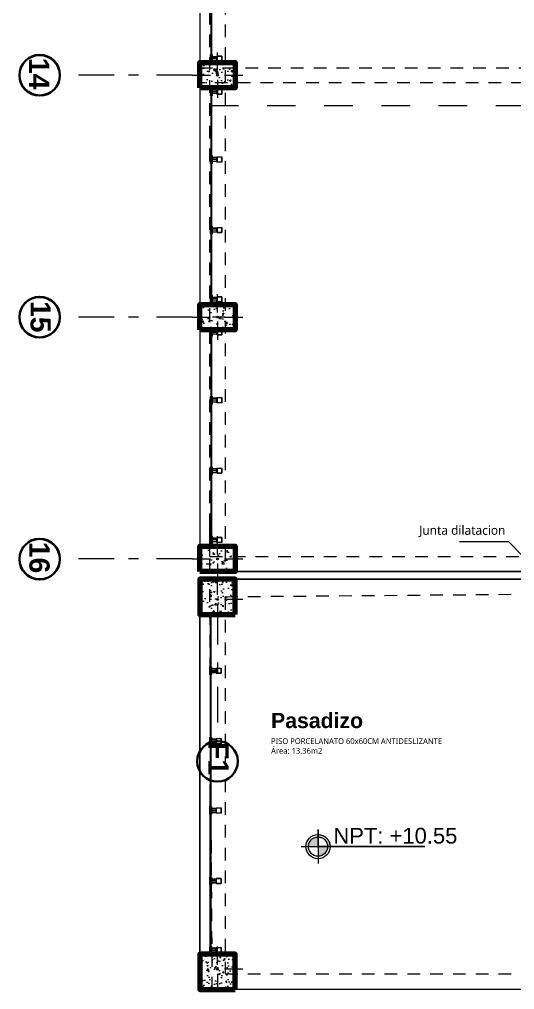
# Model space of a CAD drawing. Header units: metres. Extents: x 27 to 147, y -173 to 8.
# Drawn here: x 115.36 to 120.25, y -44.38 to -34.8 of the extents above; entities that cross this region are included whole.
import ezdxf

# ---------------------------------------------------------------- set-up
doc = ezdxf.new("R2010")
doc.units = ezdxf.units.M
for name, pattern in [('Dashed', [0.564444446563721, 0.28222222328186, -0.282222223281861]), ('DASHED2', [0.375, 0.25, -0.125]), ('Dot & Dashed', [0.670277762413025, 0.352777767181396, -0.176388883590699, 0, -0.14111111164093]), ('HIDDEN2', [0.1875, 0.125, -0.0625]), ('RAYITAS2', [0.1875, 0.125, -0.0625])]:
    doc.linetypes.add(name, pattern=pattern)
for name, color, linetype, lineweight in [('COLUMNAS 50', 32, 'Continuous', 70), ('Cotas varias El', 253, 'Continuous', 13), ('Equipamiento SR', 23, 'Continuous', 0), ('grafo 0', 7, 'Continuous', 0), ('GRAFO 0 BLANCO', 7, 'Continuous', 0), ('GRAFO 3', 22, 'Continuous', 30), ('GRAFO01', 7, 'Continuous', 0), ('Letras El', 9, 'Continuous', 5), ('proyecciones', 1, 'DASHED2', 5), ('TEXTO 100', 7, 'Continuous', 20), ('Vanos', 140, 'Continuous', 5), ('vidrio templado', 150, 'Continuous', 5)]:
    doc.layers.add(name, color=color, linetype=linetype, lineweight=lineweight)
doc.styles.add('Estilo-cotas', font='trebuc.ttf')
doc.styles.add('GENERATED_STYLE_1', font='arialbd.ttf')
doc.styles.add('JOS', font='arial.ttf', dxfattribs={"height": 1})
doc.styles.add('Santa Rosa 1 50', font='trebuc.ttf')
pattern_1 = [(49.99999999999999, (52.72168058402083, 67.44758597807419), (0.14348871323793, -0.01255363579355061), [0.0150038350850921, -0.1650421859360131]), (355, (52.72168058402083, 67.44758597807419), (-0.02775736169821397, 0.1504768896845136), [0.01200306806807368, -0.1320337487488105]), (100.45144446, (52.73363797661393, 67.44653984187448), (0.1157313510874721, 0.1379232523408093), [0.0127512977208014, -0.1402642749288153]), (46.18420000000001, (52.72168058402083, 67.48759620496776), (0.2135028389518735, -0.03311231989896497), [0.0225057526276381, -0.2475632789040192]), (96.63563549, (52.73947248075396, 67.48483683825435), (0.1869801825760991, 0.1948735311912269), [0.01912695738396339, -0.210396530823495]), (351.1841639899999, (52.72168058402083, 67.48759620496776), (0.1869801824521763, 0.1948735310902891), [0.01800460210211052, -0.1980506233232668]), (21, (52.7416856974676, 67.47759364824438), (0.119411932948185, -0.08054436583580626), [0.0150038350850921, -0.1650421859360131]), (326.0000000000001, (52.7416856974676, 67.47759364824438), (0.04867550818434476, 0.1450670891710678), [0.01200306806807368, -0.1320337487488105]), (71.45144474, (52.75163669181133, 67.47088161780249), (0.1680874396701415, 0.06452272302014896), [0.01275129732069915, -0.1402642749288156]), (37.50000000000001, (52.72168058402083, 67.44758597807419), (0.002432592851189459, 0.06659579311634335), [0, -0.1304333396730673, 0, -0.1340342600934894, 0, -0.1325338765849802]), (7.500000000000001, (52.72168058402083, 67.44758597807419), (0.05262735940924611, 0.07890251040949056), [0, -0.07641953336673574, 0, -0.1274325726560489, 0, -0.05051291145314338]), (327.5, (52.67706918103448, 67.44758597807419), (0.1067917839607057, -0.00451212767824052), [0, -0.05001278361697367, 0, -0.1560398848849578, 0, -0.207052924174271]), (317.5, (52.65706406758771, 67.44758597807419), (0.1166670547829301, 0.02002611528146871), [0, -0.06501661870206575, 0, -0.1036264876543694, 0, -0.1470375838339025])]

# ---------------------------------------------------------------- blocks, each defined once
blk = doc.blocks.new('columna pasillos')
at = {"layer": 'GRAFO 0 BLANCO'}
h = blk.add_hatch(dxfattribs=at)
h.set_pattern_fill('AR-CONC', color=256, scale=0.02399999999999999, angle=-90.00000079175783)
h.set_pattern_definition([(319.9999992082422, (0, 0), (-0.01506051477462154, -0.1721424436160628), [0.01799999999999999, -0.1979999999999999]), (264.9999992082422, (0, 0), (0.1805261125481726, 0.03330031757246919), [0.01439999999999999, -0.1583999999999999]), (10.45144366824218, (-0.001255042758233223, -0.01434520342265684), (0.1654655959138421, -0.1388421255010397), [0.01529764607999999, -0.1682741068799999]), (316.1841992082421, (0.04799999999999998, -6.63301485462505e-10), (-0.03972463092985215, -0.2561379188122313), [0.02699999999999999, -0.2969999999999999]), (6.635634698242177, (0.0446896060250406, -0.02134481941755587), (0.2337884610860787, -0.2243188701924863), [0.02294648207999999, -0.2524113023999999]), (261.1841631982422, (0.04799999999999998, -6.63301485462505e-10), (0.2337884609649843, -0.224318870043817), [0.02159999999999999, -0.2376000002399999]), (290.9999992082422, (0.03599999966834924, -0.0240000004974761), (-0.09662853573932795, -0.1432576911731422), [0.01799999999999999, -0.1979999999999999]), (235.9999992082422, (0.03599999966834924, -0.0240000004974761), (0.1740360100042875, -0.0583956820661451), [0.0144, -0.1584]), (341.4514439482422, (0.02794762174337869, -0.03593814134620205), (0.07740747388692112, -0.2016533714848699), [0.0152976456, -0.1682741068799999]), (307.4999992082422, (0, 0), (0.07989452487918647, -0.002918366380194698), [0, -0.15648, 0, -0.1608, 0, -0.1589999999999999]), (277.4999992082422, (0, 0), (0.09465880997929434, -0.063136690294185), [0, -0.09167999999999997, 0, -0.15288, 0, -0.06059999999999998]), (237.4999992082422, (7.39581156290693e-10, 0.05351999999999998), (-0.005413170986677214, -0.1281173846065747), [0, -0.05999999999999998, 0, -0.1871999999999999, 0, -0.2483999999999999]), (227.4999992082422, (1.071231899021946e-09, 0.07751999999999996), (0.02402519382561498, -0.1399646809741716), [0, -0.07799999999999999, 0, -0.12432, 0, -0.1763999999999999])])
h.paths.add_polyline_path([(-235.5346923206634, 35.02399061012053), (-235.7846922043217, 35.02399061004231), (-235.7846918552657, 34.67399061008165), (-235.5346919716073, 34.67399061016009)])
h.paths.add_polyline_path([(-235.6509782994193, 34.84899061014031, -1), (-235.6684059762088, 34.84899061014031, -1)], flags=16)
at = {"layer": 'COLUMNAS 50', "color": 1, "linetype": 'Continuous', "lineweight": 9}
for p, q in [((-235.659692137814, 35.09899060864817), (-235.659692137814, 34.9189906086481)), ((-235.7046921628762, 34.84899061014031), (-235.8846921628762, 34.84899061014031)), ((-235.659692137814, 34.77899066027092), (-235.659692137814, 34.59899066027086)), ((-235.6146921127519, 34.84899061014031), (-235.4346921127519, 34.84899061014031))]:
    blk.add_line(p, q, dxfattribs=at)
at = {"layer": 'COLUMNAS 50', "linetype": 'Continuous'}
blk.add_lwpolyline([(-235.7846922043217, 35.02399061004231), (-235.5346923206634, 35.02399061012053), (-235.5346919716073, 34.67399061016009), (-235.7846918552657, 34.67399061008165)], close=True, dxfattribs=at)
at = {"layer": 'COLUMNAS 50', "color": 1, "linetype": 'Continuous', "lineweight": 9}
blk.add_circle((-235.659692137814, 34.84899061014031), 0.0087138383947443, dxfattribs=at)
blk.add_point((-235.659692137814, 34.84899061014031), dxfattribs=at)

msp = doc.modelspace()

# ---------------------------------------------------------------- hatches: boundary and pattern name
at = {"layer": 'GRAFO 0 BLANCO', "true_color": 0x939598}
h = msp.add_hatch(color=252, dxfattribs=at)
edge = h.paths.add_edge_path()
edge.add_line((118.4017320349838, -42.96723826878784), (118.3069798290678, -42.96723826729219))
edge.add_line((118.3069798290678, -42.96723826729215), (118.3069798290678, -43.06199047302096))
edge.add_arc((118.3069798299095, -42.96723826729215), 0.09475220572893107, 269.9999994913017, 359.9999990956475)
edge = h.paths.add_edge_path()
edge.add_arc((118.3069798297223, -42.96723826878784), 0.09475220722449322, 90.00000039565423, 180)
edge.add_line((118.2122276231523, -42.96723826878784), (118.3069798290683, -42.96723826729219))
edge.add_line((118.3069798290678, -42.96723826729215), (118.3069798290678, -42.87248606156334))
edge = h.paths.add_edge_path()
edge.add_line((118.3069798290678, -42.84830869921186), (118.3069798290678, -42.87248606156329))
edge.add_arc((118.3069798284137, -42.96723826878784), 0.09475220722449322, 0, 89.99999960434582, ccw=False)
edge.add_line((118.4017320349838, -42.96723826878784), (118.4259093988309, -42.96723826729219))
edge.add_arc((118.3069798299095, -42.96723826729215), 0.1189295689216251, 0, 90.00000040528428)
at = {"layer": 'Vanos'}
h = msp.add_hatch(dxfattribs=at)
h.set_pattern_fill('AR-CONC', color=256, scale=0.02000511344678946)
h.set_pattern_definition(pattern_1)
h.paths.add_polyline_path([(117.1395333574241, -40.67783540259671), (117.4896228426409, -40.67783575169561), (117.4896228108037, -40.32774514178604), (117.1395333255871, -40.32774479268737)])
h = msp.add_hatch(dxfattribs=at)
h.set_pattern_fill('AR-CONC', color=256, scale=0.02000511344678946)
h.set_pattern_definition(pattern_1)
h.paths.add_polyline_path([(117.1395369476076, -44.37774479268575), (117.4896264328243, -44.37774514178464), (117.4895379528222, -44.02765631404525), (117.1394484676056, -44.02765596494658)])

# ---------------------------------------------------------------- linework, layer by layer
at = {"layer": 'COLUMNAS 50', "color": 1, "linetype": 'Continuous', "lineweight": 9}
for p, q in [((117.3144895701601, -40.48278483148952), (117.3144895701601, -40.30273881046841)), ((117.3144895701601, -40.57280789213722), (117.3144895701601, -40.75285391315828)), ((117.5645534867524, -40.52779636181337), (117.3845074657313, -40.52779636181337)), ((117.3144932102139, -44.13268239143346), (117.3144932102139, -43.95263637041235)), ((117.3144932102139, -44.22270545208116), (117.3144932102139, -44.40275147310222)), ((117.5645571268062, -44.17769392175731), (117.3845111057851, -44.17769392175731))]:
    msp.add_line(p, q, dxfattribs=at)
at = {"layer": 'COLUMNAS 50', "linetype": 'Continuous'}
for points in [[(117.4895343127684, -40.67783575160734), (117.4896228108037, -40.32774514178604), (117.1395333255871, -40.32774479268737), (117.1394448275517, -40.67783540250844)], [(117.4896264328243, -44.37774514178464), (117.4895379528222, -44.02765631404525), (117.1394484676056, -44.02765596494658), (117.1395369476076, -44.37774479268575)]]:
    msp.add_lwpolyline(points, close=True, dxfattribs=at)
at = {"layer": 'COLUMNAS 50', "color": 1, "linetype": 'Continuous', "lineweight": 9}
for centre in [(117.3144895701601, -40.52779636181337), (117.3144932102139, -44.17769392175731)]:
    msp.add_circle(centre, 0.008716066282192474, dxfattribs=at)
for p in [(117.3144895701601, -40.52779636181337), (117.3144932102139, -44.17769392175731)]:
    msp.add_point(p, dxfattribs=at)
at = {"layer": 'Cotas varias El', "linetype": 'Dot & Dashed'}
for p, q in [((117.0645867231682, -35.35378273749025), (115.7596433344252, -35.35378273749025)), ((117.0645867231682, -35.35378298453089), (115.7596433344252, -35.35378298453089)), ((117.064560645958, -37.7412838210487), (115.7596172572149, -37.7412838210487)), ((117.064560645958, -37.74128406808934), (115.7596172572149, -37.74128406808934)), ((117.0646874985257, -40.12878210044671), (115.7597441097827, -40.12878210044671)), ((117.0646874985257, -40.12878234748736), (115.7597441097827, -40.12878234748736)), ((117.3146587917083, -40.62063866811751), (117.3146587917083, -41.92558205686053))]:
    msp.add_line(p, q, dxfattribs=at)
at = {"layer": 'Cotas varias El', "linetype": 'Dashed'}
for p, q in [((117.2396874971315, -35.65378406956525), (127.5396429456327, -35.65378406956528)), ((117.2396874971316, -35.65378431660589), (127.5396429456327, -35.65378431660592))]:
    msp.add_line(p, q, dxfattribs=at)
at = {"layer": 'Cotas varias El'}
for points in [[(117.4895866560139, -40.25378283010834), (120.4395874224134, -40.25378231778781)], [(117.489586656014, -40.25378307714898), (120.4395874224134, -40.25378256482846)]]:
    msp.add_lwpolyline(points, dxfattribs=at)
at = {"layer": 'Equipamiento SR'}
for p, q in [((117.239667137985, -40.1037821699921), (117.239667137985, -39.80378216999212)), ((117.2397679789935, -40.10378115947607), (117.2397679789935, -39.80378115947606))]:
    msp.add_line(p, q, dxfattribs=at)
at = {"layer": 'grafo 0', "color": 7, "lineweight": 5, "true_color": 0xffffff}
msp.add_lwpolyline([(120.4395874502791, -44.37774581120311), (117.1395457604829, -44.37774581120311), (117.1395457604829, -40.32878151524061), (120.4395874502791, -40.32878151524061)], close=True, dxfattribs=at)
at = {"layer": 'grafo 0', "color": 51, "linetype": 'RAYITAS2', "lineweight": 5, "true_color": 0xf7f281}
msp.add_lwpolyline([(120.4395874502768, -44.37774581121187), (117.4895840368269, -44.3777461612529), (117.2633472699379, -44.37720064037358), (117.2383510461529, -40.3282909401353), (120.4395874322474, -40.32883743287672), (120.4395874764941, -40.47883538480679), (117.389537544059, -40.50383482599328), (117.3895411741198, -44.22274860629219), (120.4395595468185, -44.22274860629216), (120.4395874502768, -44.37774581121187)], dxfattribs=at)
at = {"layer": 'GRAFO 0 BLANCO', "color": 252, "true_color": 0x939598}
msp.add_line((118.3069798290678, -42.96723826729217), (118.3069798290678, -42.79932113187346), dxfattribs=at)
for radius in [0.11892956979501, 0.09475220595348445]:
    msp.add_circle((118.3069798290678, -42.96723826729217), radius, dxfattribs=at)
at = {"layer": 'GRAFO 3', "linetype": 'Continuous'}
for centre in [(115.5592293405952, -35.35625217876829), (115.5596434657037, -35.35378463456014), (115.5592292093167, -37.74375160538862), (115.5596433344252, -37.74128406118048), (115.5592435398417, -40.1312512149165), (115.5596576649502, -40.12878367070836), (117.3146587917083, -42.12558205686055)]:
    msp.add_circle(centre, 0.2, dxfattribs=at)
at = {"layer": 'GRAFO01'}
msp.add_line((117.1394858807656, -11.70378287150523), (117.1395866561231, -40.25378302024798), dxfattribs=at)
at = {"layer": 'GRAFO01', "color": 251, "linetype": 'DASHED2', "lineweight": 9, "ltscale": 0.2}
for points in [[(117.1394858808439, -35.47878406324857), (117.1394858807656, -35.22878417959022), (117.4894858807261, -35.22878383053417), (117.4894858808045, -35.47878371419252)], [(117.1395867218523, -35.47878280569189), (117.1395867217741, -35.22878292203355), (117.4895867217346, -35.22878257297749), (117.489586721813, -35.47878245663584)], [(117.1395867218524, -35.47878305273254), (117.1395867217742, -35.22878316907419), (117.4895867217346, -35.22878282001814), (117.489586721813, -35.47878270367649)], [(117.1394598035553, -37.86628489807244), (117.1394598034771, -37.61628501441409), (117.4894598034375, -37.61628466535804), (117.4894598035159, -37.86628454901638)], [(117.1395606445638, -37.86628364051576), (117.1395606444856, -37.61628375685741), (117.489560644446, -37.61628340780136), (117.4895606445244, -37.86628329145971)], [(117.1395606445638, -37.86628388755641), (117.1395606444856, -37.61628400389806), (117.489560644446, -37.61628365484201), (117.4895606445244, -37.86628353850035)], [(117.1395866561231, -40.25378342620503), (117.1395866560449, -40.00378354254669), (117.4895866560053, -40.00378319349063), (117.4895866560837, -40.25378307714898)], [(117.1396874971316, -40.25378216864836), (117.1396874970534, -40.00378228499001), (117.4896874970138, -40.00378193593396), (117.4896874970922, -40.25378181959231)], [(117.1396874971316, -40.253782415689), (117.1396874970534, -40.00378253203066), (117.4896874970138, -40.0037821829746), (117.4896874970922, -40.25378206663295)]]:
    msp.add_lwpolyline(points, close=True, dxfattribs=at)
at = {"layer": 'proyecciones', "color": 61, "linetype": 'HIDDEN2', "true_color": 0xedee99}
for points in [[(117.3894859970254, -11.45378311266082), (117.3895868888388, -40.25378392956615), (117.2395866561231, -40.25378392956615), (117.2394857643097, -11.45378311266082)], [(117.3895868380339, -11.45378210214479), (117.3896877298473, -40.25378291905012), (117.2396874971316, -40.25378291905012), (117.2395866053182, -11.45378210214479)]]:
    msp.add_lwpolyline(points, close=True, dxfattribs=at)
at = {"layer": 'proyecciones', "color": 61, "linetype": 'RAYITAS2', "true_color": 0xedee99}
for points in [[(127.5396288109999, -35.27878319318565), (127.5396288109999, -35.42878277926407), (117.1396874971317, -35.4312511879708), (117.1396874971317, -35.28125160189238)], [(127.5397437636529, -40.10378242365336), (127.5397437636529, -40.25378200973178), (117.239586393378, -40.25378200973192), (117.239586393378, -40.1037824236535)]]:
    msp.add_lwpolyline(points, close=True, dxfattribs=at)
for points in [[(117.3895868888388, -37.74128502743535), (117.2395866561231, -37.74128507860537)], [(117.3896877298473, -37.74128401691935), (117.2396874971316, -37.74128406808934)]]:
    msp.add_lwpolyline(points, dxfattribs=at)
at = {"layer": 'proyecciones', "color": 9, "linetype": 'RAYITAS2', "true_color": 0xc7c8ca}
msp.add_lwpolyline([(118.3896880789033, -40.25378267200948), (118.2396878461876, -40.2537827231795)], dxfattribs=at)
msp.add_lwpolyline([(118.3896880789033, -40.25378267200948), (118.2396878461876, -40.2537827231795)], dxfattribs=at)
at = {"layer": 'TEXTO 100', "ltscale": 1.3}
for p, q in [((118.3069798290678, -42.79932113187346), (118.3069798290678, -43.13515540570228)), ((118.1390626915927, -42.96723826729217), (119.3611102556913, -42.96723826729217)), ((119.3611102556913, -42.96723826729217), (118.3069798290678, -42.96723826729217))]:
    msp.add_line(p, q, dxfattribs=at)
at = {"layer": 'Vanos', "color": 145, "lineweight": 5}
for p, q in [((117.1395867216958, -11.45378197733086), (117.1395457604829, -40.10378274542691)), ((120.1899239255425, -39.96010264522184), (119.7032705964511, -39.96010264522184)), ((120.509338093022, -40.2859959767952), (120.1899239255425, -39.96010264522184)), ((120.4395163111349, -40.25378229260086), (117.13954592374, -40.25377510996536)), ((120.4395874322474, -40.3287822948192), (117.1395457604829, -40.32878151524061))]:
    msp.add_line(p, q, dxfattribs=at)
at = {"layer": 'Vanos', "color": 12}
for p, q in [((117.13954592374, -40.25377510996536), (117.1395459237079, -40.25378982636462)), ((117.2395366830133, -40.32878059490687), (117.1395369476077, -40.32878052033564)), ((117.1395457604829, -40.32878151524061), (117.1395369476076, -44.37774479268575)), ((117.2395366830132, -44.37774486725698), (117.1395369476076, -44.37774479268575))]:
    msp.add_line(p, q, dxfattribs=at)
at = {"layer": 'Vanos', "color": 145}
for p, q in [((117.2428475520755, -40.67783550960841), (117.239555584318, -44.02765606477038)), ((117.1395333075538, -40.7278472327418), (117.139530017084, -44.02765596502789))]:
    msp.add_line(p, q, dxfattribs=at)
at = {"layer": 'vidrio templado'}
for p, q in [((117.2612855969139, -35.20973371670753), (117.2612855969139, -35.17163371670755)), ((117.2612855969139, -35.17163371670755), (117.3079955969139, -35.17163371670755)), ((117.3079955969139, -35.17163371670755), (117.2612855969139, -35.17163371670755)), ((117.2612855969139, -35.20973371670753), (117.2612855969139, -35.17163371670755)), ((117.2612855969139, -35.17163371670755), (117.3079955969139, -35.17163371670755)), ((117.3079955969139, -35.17163371670755), (117.2612855969139, -35.17163371670755)), ((117.3079955969139, -35.19068371670754), (117.2612855969139, -35.19068371670754)), ((117.3079955969139, -35.19068371670754), (117.2612855969139, -35.19068371670754)), ((117.3079955969139, -35.20973371670753), (117.2612855969139, -35.20973371670753)), ((117.3079955969139, -35.20973371670753), (117.2612855969139, -35.20973371670753)), ((117.3079955969139, -35.20973371670753), (117.2612855969139, -35.20973371670753)), ((117.3079955969139, -35.20973371670753), (117.2612855969139, -35.20973371670753)), ((117.3079955969139, -35.17163371670755), (117.3079955969139, -35.20973371670753)), ((117.3079955969139, -35.17163371670755), (117.3079955969139, -35.20973371670753)), ((117.2612457673661, -35.53593395635777), (117.2612457673661, -35.49783395635778)), ((117.2612457673661, -35.53593395635777), (117.2612457673661, -35.49783395635778)), ((117.261245767765, -35.49823388726416), (117.307955767765, -35.49823388726416)), ((117.307955767765, -35.49823388726416), (117.261245767765, -35.49823388726416)), ((117.261245767765, -35.49823388726416), (117.307955767765, -35.49823388726416)), ((117.307955767765, -35.49823388726416), (117.261245767765, -35.49823388726416)), ((117.307955767765, -35.51728388726416), (117.261245767765, -35.51728388726416)), ((117.307955767765, -35.51728388726416), (117.261245767765, -35.51728388726416)), ((117.307955767765, -35.49823388726416), (117.307955767765, -35.53633388726415)), ((117.307955767765, -35.49823388726416), (117.307955767765, -35.53633388726415)), ((117.307955767765, -35.53633388726415), (117.261245767765, -35.53633388726415)), ((117.307955767765, -35.53633388726415), (117.261245767765, -35.53633388726415)), ((117.307955767765, -35.53633388726415), (117.261245767765, -35.53633388726415)), ((117.307955767765, -35.53633388726415), (117.261245767765, -35.53633388726415)), ((117.2612457673661, -36.20583499991271), (117.2612457673661, -36.16773499991272)), ((117.2612457673661, -36.16773499991272), (117.3079557673661, -36.16773499991272)), ((117.3079557673661, -36.16773499991272), (117.2612457673661, -36.16773499991272)), ((117.2612457673661, -36.20583499991271), (117.2612457673661, -36.16773499991272)), ((117.2612457673661, -36.16773499991272), (117.3079557673661, -36.16773499991272)), ((117.3079557673661, -36.16773499991272), (117.2612457673661, -36.16773499991272)), ((117.3079557673661, -36.18678499991272), (117.2612457673661, -36.18678499991272)), ((117.3079557673661, -36.18678499991272), (117.2612457673661, -36.18678499991272)), ((117.3079557673661, -36.16773499991272), (117.3079557673661, -36.20583499991271)), ((117.3079557673661, -36.16773499991272), (117.3079557673661, -36.20583499991271)), ((117.3079557673661, -36.20583499991271), (117.2612457673661, -36.20583499991271)), ((117.3079557673661, -36.20583499991271), (117.2612457673661, -36.20583499991271)), ((117.3079557673661, -36.20583499991271), (117.2612457673661, -36.20583499991271)), ((117.3079557673661, -36.20583499991271), (117.2612457673661, -36.20583499991271)), ((117.2612457673661, -36.90183499991271), (117.2612457673661, -36.86373499991272)), ((117.2612457673661, -36.86373499991272), (117.3079557673661, -36.86373499991272)), ((117.3079557673661, -36.86373499991272), (117.2612457673661, -36.86373499991272)), ((117.2612457673661, -36.90183499991271), (117.2612457673661, -36.86373499991272)), ((117.2612457673661, -36.86373499991272), (117.3079557673661, -36.86373499991272)), ((117.3079557673661, -36.86373499991272), (117.2612457673661, -36.86373499991272)), ((117.3079557673661, -36.88278499991272), (117.2612457673661, -36.88278499991272)), ((117.3079557673661, -36.88278499991272), (117.2612457673661, -36.88278499991272)), ((117.3079557673661, -36.90183499991271), (117.2612457673661, -36.90183499991271)), ((117.3079557673661, -36.90183499991271), (117.2612457673661, -36.90183499991271)), ((117.3079557673661, -36.90183499991271), (117.2612457673661, -36.90183499991271)), ((117.3079557673661, -36.90183499991271), (117.2612457673661, -36.90183499991271)), ((117.3079557673661, -36.86373499991272), (117.3079557673661, -36.90183499991271)), ((117.3079557673661, -36.86373499991272), (117.3079557673661, -36.90183499991271)), ((117.2612457673661, -37.5847349544125), (117.2612457673661, -37.54663495441251)), ((117.2612457673661, -37.54663495441251), (117.3079557673661, -37.54663495441251)), ((117.3079557673661, -37.54663495441251), (117.2612457673661, -37.54663495441251)), ((117.2612457673661, -37.5847349544125), (117.2612457673661, -37.54663495441251)), ((117.2612457673661, -37.54663495441251), (117.3079557673661, -37.54663495441251)), ((117.3079557673661, -37.54663495441251), (117.2612457673661, -37.54663495441251)), ((117.3079557673661, -37.5656849544125), (117.2612457673661, -37.5656849544125)), ((117.3079557673661, -37.5656849544125), (117.2612457673661, -37.5656849544125)), ((117.3079557673661, -37.5847349544125), (117.2612457673661, -37.5847349544125)), ((117.3079557673661, -37.5847349544125), (117.2612457673661, -37.5847349544125)), ((117.3079557673661, -37.5847349544125), (117.2612457673661, -37.5847349544125)), ((117.3079557673661, -37.5847349544125), (117.2612457673661, -37.5847349544125)), ((117.3079557673661, -37.54663495441251), (117.3079557673661, -37.5847349544125)), ((117.3079557673661, -37.54663495441251), (117.3079557673661, -37.5847349544125)), ((117.2612457673662, -37.91093382839922), (117.2612457673662, -37.87283382839924)), ((117.2612457673662, -37.91093382839922), (117.2612457673662, -37.87283382839924)), ((117.2612457677651, -37.87323375930565), (117.307955767765, -37.87323375930565)), ((117.307955767765, -37.87323375930565), (117.2612457677651, -37.87323375930565)), ((117.2612457677651, -37.87323375930565), (117.307955767765, -37.87323375930565)), ((117.307955767765, -37.87323375930565), (117.2612457677651, -37.87323375930565)), ((117.307955767765, -37.89228375930564), (117.2612457677651, -37.89228375930564)), ((117.307955767765, -37.89228375930564), (117.2612457677651, -37.89228375930564)), ((117.307955767765, -37.91133375930563), (117.2612457677651, -37.91133375930563)), ((117.307955767765, -37.91133375930563), (117.2612457677651, -37.91133375930563)), ((117.307955767765, -37.91133375930563), (117.2612457677651, -37.91133375930563)), ((117.307955767765, -37.91133375930563), (117.2612457677651, -37.91133375930563)), ((117.307955767765, -37.87323375930565), (117.307955767765, -37.91133375930563)), ((117.307955767765, -37.87323375930565), (117.307955767765, -37.91133375930563)), ((117.2612457673662, -38.5808348719542), (117.2612457673662, -38.54273487195421)), ((117.2612457673662, -38.54273487195421), (117.3079557673662, -38.54273487195421)), ((117.3079557673662, -38.54273487195421), (117.2612457673662, -38.54273487195421)), ((117.2612457673662, -38.5808348719542), (117.2612457673662, -38.54273487195421)), ((117.2612457673662, -38.54273487195421), (117.3079557673662, -38.54273487195421)), ((117.3079557673662, -38.54273487195421), (117.2612457673662, -38.54273487195421)), ((117.3079557673662, -38.5617848719542), (117.2612457673662, -38.5617848719542)), ((117.3079557673662, -38.5617848719542), (117.2612457673662, -38.5617848719542)), ((117.3079557673662, -38.5808348719542), (117.2612457673662, -38.5808348719542)), ((117.3079557673662, -38.5808348719542), (117.2612457673662, -38.5808348719542)), ((117.3079557673662, -38.5808348719542), (117.2612457673662, -38.5808348719542)), ((117.3079557673662, -38.5808348719542), (117.2612457673662, -38.5808348719542)), ((117.3079557673662, -38.54273487195421), (117.3079557673662, -38.5808348719542)), ((117.3079557673662, -38.54273487195421), (117.3079557673662, -38.5808348719542)), ((117.2612457673662, -39.27683487195416), (117.2612457673662, -39.23873487195418)), ((117.2612457673662, -39.23873487195418), (117.3079557673662, -39.23873487195418)), ((117.3079557673662, -39.23873487195418), (117.2612457673662, -39.23873487195418)), ((117.2612457673662, -39.27683487195416), (117.2612457673662, -39.23873487195418)), ((117.2612457673662, -39.23873487195418), (117.3079557673662, -39.23873487195418)), ((117.3079557673662, -39.23873487195418), (117.2612457673662, -39.23873487195418)), ((117.3079557673662, -39.23873487195418), (117.3079557673662, -39.27683487195416)), ((117.3079557673662, -39.23873487195418), (117.3079557673662, -39.27683487195416)), ((117.3079557673662, -39.25778487195417), (117.2612457673662, -39.25778487195417)), ((117.3079557673662, -39.25778487195417), (117.2612457673662, -39.25778487195417)), ((117.3079557673662, -39.27683487195416), (117.2612457673662, -39.27683487195416)), ((117.3079557673662, -39.27683487195416), (117.2612457673662, -39.27683487195416)), ((117.3079557673662, -39.27683487195416), (117.2612457673662, -39.27683487195416)), ((117.3079557673662, -39.27683487195416), (117.2612457673662, -39.27683487195416)), ((117.2612457673662, -39.95973482645398), (117.2612457673662, -39.921634826454)), ((117.2612457673662, -39.921634826454), (117.3079557673662, -39.921634826454)), ((117.3079557673662, -39.921634826454), (117.2612457673662, -39.921634826454)), ((117.2612457673662, -39.95973482645398), (117.2612457673662, -39.921634826454)), ((117.2612457673662, -39.921634826454), (117.3079557673662, -39.921634826454)), ((117.3079557673662, -39.921634826454), (117.2612457673662, -39.921634826454)), ((117.3079557673662, -39.921634826454), (117.3079557673662, -39.95973482645398)), ((117.3079557673662, -39.921634826454), (117.3079557673662, -39.95973482645398)), ((117.3079557673662, -39.94068482645399), (117.2612457673662, -39.94068482645399)), ((117.3079557673662, -39.94068482645399), (117.2612457673662, -39.94068482645399)), ((117.3079557673662, -39.95973482645398), (117.2612457673662, -39.95973482645398)), ((117.3079557673662, -39.95973482645398), (117.2612457673662, -39.95973482645398)), ((117.3079557673662, -39.95973482645398), (117.2612457673662, -39.95973482645398)), ((117.3079557673662, -39.95973482645398), (117.2612457673662, -39.95973482645398))]:
    msp.add_line(p, q, dxfattribs=at)
for points in [[(117.2500155171425, -33.10378247888254), (117.2500153963601, -35.22878347579528), (117.2580153963601, -35.22878347579528), (117.2580155171425, -33.10378247888242)], [(117.2499756875947, -35.47878371658753), (117.2499755668123, -37.60378471350027), (117.2579755668123, -37.60378471350027), (117.2579756875947, -35.47878371658742)], [(117.3079756669414, -35.5426836402235), (117.3079756669414, -35.54039364022348), (117.3079756669414, -35.49188364022352), (117.3102656669415, -35.49188364022352), (117.3564856669413, -35.49188364022352), (117.3587756669414, -35.49188364022352), (117.3587756669414, -35.5426836402235), (117.3564856669413, -35.5426836402235)], [(117.3102656669415, -35.54039364022348), (117.3564856669413, -35.54039364022348), (117.3564856669413, -35.49417364022354), (117.3102656669415, -35.49417364022354)], [(117.2499756875947, -37.85378358862899), (117.2499755668124, -39.97878458554173), (117.2579755668124, -39.97878458554173), (117.2579756875948, -37.85378358862887)], [(117.3079756669415, -37.91768351226499), (117.3079756669415, -37.91539351226497), (117.3079756669415, -37.86688351226501), (117.3102656669416, -37.86688351226501), (117.3564856669413, -37.86688351226501), (117.3587756669415, -37.86688351226501), (117.3587756669415, -37.91768351226499), (117.3564856669413, -37.91768351226499)], [(117.3102656669416, -37.91539351226497), (117.3564856669413, -37.91539351226497), (117.3564856669413, -37.86917351226502), (117.3102656669416, -37.86917351226502)], [(117.2428475520755, -40.67783550960841), (117.2428463849964, -44.02765607090058), (117.2508485745059, -44.02765607090058), (117.250849741585, -40.6778355096083)], [(117.2541395746991, -41.25004616339612), (117.3008623586971, -41.25004616339612), (117.2541395746991, -41.25004616339612), (117.2541395746991, -41.21193573585759), (117.3008623586971, -41.21193573585759), (117.2541395746991, -41.21193573585759), (117.3008623586971, -41.21193573585759), (117.2541395746991, -41.21193573585759)], [(117.3008623586971, -41.21193573585759), (117.3008623586971, -41.25004616339612), (117.2541395746991, -41.25004616339612), (117.3008623586971, -41.25004616339612)], [(117.3008623586971, -41.23099094962686), (117.2541395746991, -41.23099094962686)], [(117.2541395746991, -41.94623665071457), (117.3008623586971, -41.94623665071457), (117.2541395746991, -41.94623665071457), (117.2541395746991, -41.90812622317605), (117.3008623586971, -41.90812622317605), (117.2541395746991, -41.90812622317605), (117.3008623586971, -41.90812622317605), (117.2541395746991, -41.90812622317605)], [(117.3008623586971, -41.90812622317605), (117.3008623586971, -41.94623665071457), (117.2541395746991, -41.94623665071457), (117.3008623586971, -41.94623665071457)], [(117.3008623586971, -41.9271814369453), (117.2541395746991, -41.9271814369453)], [(117.2541395746991, -42.62932350719868), (117.3008623586971, -42.62932350719868), (117.2541395746991, -42.62932350719868), (117.2541395746991, -42.59121307966015), (117.3008623586971, -42.59121307966015), (117.2541395746991, -42.59121307966015), (117.3008623586971, -42.59121307966015), (117.2541395746991, -42.59121307966015)], [(117.3008623586971, -42.59121307966015), (117.3008623586971, -42.62932350719868), (117.2541395746991, -42.62932350719868), (117.3008623586971, -42.62932350719868)], [(117.2541395746991, -42.62932350719868), (117.3008623586971, -42.62932350719868), (117.2541395746991, -42.62932350719868), (117.2541395746991, -42.59121307966015), (117.3008623586971, -42.59121307966015), (117.2541395746991, -42.59121307966015), (117.3008623586971, -42.59121307966015), (117.2541395746991, -42.59121307966015)], [(117.3008623586971, -42.59121307966015), (117.3008623586971, -42.62932350719868), (117.2541395746991, -42.62932350719868), (117.3008623586971, -42.62932350719868)], [(117.3008623586971, -42.61026829342941), (117.2541395746991, -42.61026829342941)], [(117.3008623586971, -42.61026829342941), (117.2541395746991, -42.61026829342941)], [(117.2541395746991, -43.32551399451712), (117.3008623586971, -43.32551399451712), (117.2541395746991, -43.32551399451712), (117.2541395746991, -43.2874035669786), (117.3008623586971, -43.2874035669786), (117.2541395746991, -43.2874035669786), (117.3008623586971, -43.2874035669786), (117.2541395746991, -43.2874035669786)], [(117.3008623586971, -43.2874035669786), (117.3008623586971, -43.32551399451712), (117.2541395746991, -43.32551399451712), (117.3008623586971, -43.32551399451712)], [(117.3008623586971, -43.30645878074787), (117.2541395746991, -43.30645878074787)], [(117.2541395746991, -44.00860085100123), (117.3008623586971, -44.00860085100123), (117.2541395746991, -44.00860085100123), (117.2541395746991, -43.97049042346271), (117.3008623586971, -43.97049042346271), (117.2541395746991, -43.97049042346271), (117.3008623586971, -43.97049042346271), (117.2541395746991, -43.97049042346271)], [(117.3008623586971, -43.97049042346271), (117.3008623586971, -44.00860085100123), (117.2541395746991, -44.00860085100123), (117.3008623586971, -44.00860085100123)], [(117.3008623586971, -43.98954563723197), (117.2541395746991, -43.98954563723197)]]:
    msp.add_lwpolyline(points, close=True, dxfattribs=at)
at = {"layer": 'vidrio templado', "flags": 128}
for points in [[(117.2467254960902, -35.22878346966677), (117.2467254960902, -35.15258346966691), (117.2490154960904, -35.15258346966691), (117.2490154960904, -35.22878346966688)], [(117.2467254960902, -35.22878346966677), (117.2467254960902, -35.15258346966691), (117.2490154960904, -35.15258346966691), (117.2490154960904, -35.22878346966688)], [(117.2590154960903, -35.22878346966677), (117.2590154960903, -35.1779834696669), (117.2590154960903, -35.15258346966691), (117.2613054960902, -35.15258346966691), (117.2613054960902, -35.1779834696669), (117.2613054960902, -35.22878346966677)], [(117.2590154960903, -35.22878346966677), (117.2590154960903, -35.15258346966691), (117.2613054960902, -35.15258346966691), (117.2613054960902, -35.22878346966677)], [(117.3080154960903, -35.21608346966688), (117.3080154960903, -35.21379346966687), (117.3080154960903, -35.1652834696669), (117.3103054960905, -35.1652834696669), (117.3565254960902, -35.1652834696669), (117.3588154960903, -35.1652834696669), (117.3588154960903, -35.21608346966688), (117.3565254960902, -35.21608346966688)], [(117.3103054960905, -35.21379346966687), (117.3565254960902, -35.21379346966687), (117.3565254960902, -35.16757346966692), (117.3103054960905, -35.16757346966692)], [(117.2466856665424, -35.554983709317), (117.2466856665424, -35.47878370931714), (117.2489756665426, -35.47878370931714), (117.2489756665426, -35.55498370931711)], [(117.2466856665424, -35.554983709317), (117.2466856665424, -35.47878370931714), (117.2489756665426, -35.47878370931714), (117.2489756665426, -35.55498370931711)], [(117.2589756665426, -35.554983709317), (117.2589756665426, -35.50418370931713), (117.2589756665426, -35.47878370931714), (117.2612656665425, -35.47878370931714), (117.2612656665425, -35.50418370931713), (117.2612656665425, -35.554983709317)], [(117.2589756665426, -35.554983709317), (117.2589756665426, -35.47878370931714), (117.2612656665425, -35.47878370931714), (117.2612656665425, -35.554983709317)], [(117.2466856665424, -36.22488475287194), (117.2466856665424, -36.14868475287209), (117.2489756665426, -36.14868475287209), (117.2489756665426, -36.22488475287206)], [(117.2466856665424, -36.22488475287194), (117.2466856665424, -36.14868475287209), (117.2489756665426, -36.14868475287209), (117.2489756665426, -36.22488475287206)], [(117.2589756665426, -36.22488475287194), (117.2589756665426, -36.17408475287208), (117.2589756665426, -36.14868475287209), (117.2612656665425, -36.14868475287209), (117.2612656665425, -36.17408475287208), (117.2612656665425, -36.22488475287194)], [(117.2589756665426, -36.22488475287194), (117.2589756665426, -36.14868475287209), (117.2612656665425, -36.14868475287209), (117.2612656665425, -36.22488475287194)], [(117.3079756665425, -36.21218475287206), (117.3079756665425, -36.20989475287205), (117.3079756665425, -36.16138475287208), (117.3102656665427, -36.16138475287208), (117.3564856665424, -36.16138475287208), (117.3587756665425, -36.16138475287208), (117.3587756665425, -36.21218475287206), (117.3564856665424, -36.21218475287206)], [(117.3102656665427, -36.20989475287205), (117.3564856665424, -36.20989475287205), (117.3564856665424, -36.1636747528721), (117.3102656665427, -36.1636747528721)], [(117.2466856665424, -36.92088475287194), (117.2466856665424, -36.84468475287208), (117.2489756665426, -36.84468475287208), (117.2489756665426, -36.92088475287206)], [(117.2466856665424, -36.92088475287194), (117.2466856665424, -36.84468475287208), (117.2489756665426, -36.84468475287208), (117.2489756665426, -36.92088475287206)], [(117.2589756665426, -36.92088475287194), (117.2589756665426, -36.87008475287207), (117.2589756665426, -36.84468475287208), (117.2612656665425, -36.84468475287208), (117.2612656665425, -36.87008475287207), (117.2612656665425, -36.92088475287194)], [(117.2589756665426, -36.92088475287194), (117.2589756665426, -36.84468475287208), (117.2612656665425, -36.84468475287208), (117.2612656665425, -36.92088475287194)], [(117.3079756665425, -36.90818475287206), (117.3079756665425, -36.90589475287204), (117.3079756665425, -36.85738475287208), (117.3102656665427, -36.85738475287208), (117.3564856665424, -36.85738475287208), (117.3587756665425, -36.85738475287208), (117.3587756665425, -36.90818475287206), (117.3564856665424, -36.90818475287206)], [(117.3102656665427, -36.90589475287204), (117.3564856665424, -36.90589475287204), (117.3564856665424, -36.8596747528721), (117.3102656665427, -36.8596747528721)], [(117.2466856665424, -37.60378470737173), (117.2466856665424, -37.52758470737187), (117.2489756665426, -37.52758470737187), (117.2489756665426, -37.60378470737184)], [(117.2466856665424, -37.60378470737173), (117.2466856665424, -37.52758470737187), (117.2489756665426, -37.52758470737187), (117.2489756665426, -37.60378470737184)], [(117.2589756665426, -37.60378470737173), (117.2589756665426, -37.55298470737186), (117.2589756665426, -37.52758470737187), (117.2612656665425, -37.52758470737187), (117.2612656665425, -37.55298470737186), (117.2612656665425, -37.60378470737173)], [(117.2589756665426, -37.60378470737173), (117.2589756665426, -37.52758470737187), (117.2612656665425, -37.52758470737187), (117.2612656665425, -37.60378470737173)], [(117.3079756665425, -37.59108470737185), (117.3079756665425, -37.58879470737183), (117.3079756665425, -37.54028470737187), (117.3102656665427, -37.54028470737187), (117.3564856665424, -37.54028470737187), (117.3587756665425, -37.54028470737187), (117.3587756665425, -37.59108470737185), (117.3564856665424, -37.59108470737185)], [(117.3102656665427, -37.58879470737183), (117.3564856665424, -37.58879470737183), (117.3564856665424, -37.54257470737188), (117.3102656665427, -37.54257470737188)], [(117.2466856665425, -37.92998358135846), (117.2466856665425, -37.8537835813586), (117.2489756665427, -37.8537835813586), (117.2489756665427, -37.92998358135857)], [(117.2466856665425, -37.92998358135846), (117.2466856665425, -37.8537835813586), (117.2489756665427, -37.8537835813586), (117.2489756665427, -37.92998358135857)], [(117.2589756665427, -37.92998358135846), (117.2589756665427, -37.87918358135859), (117.2589756665427, -37.8537835813586), (117.2612656665426, -37.8537835813586), (117.2612656665426, -37.87918358135859), (117.2612656665426, -37.92998358135846)], [(117.2589756665427, -37.92998358135846), (117.2589756665427, -37.8537835813586), (117.2612656665426, -37.8537835813586), (117.2612656665426, -37.92998358135846)], [(117.2466856665425, -38.59988462491343), (117.2466856665425, -38.52368462491357), (117.2489756665427, -38.52368462491357), (117.2489756665427, -38.59988462491354)], [(117.2466856665425, -38.59988462491343), (117.2466856665425, -38.52368462491357), (117.2489756665427, -38.52368462491357), (117.2489756665427, -38.59988462491354)], [(117.2589756665427, -38.59988462491343), (117.2589756665427, -38.54908462491356), (117.2589756665427, -38.52368462491357), (117.2612656665426, -38.52368462491357), (117.2612656665426, -38.54908462491356), (117.2612656665426, -38.59988462491343)], [(117.2589756665427, -38.59988462491343), (117.2589756665427, -38.52368462491357), (117.2612656665426, -38.52368462491357), (117.2612656665426, -38.59988462491343)], [(117.3079756665426, -38.58718462491355), (117.3079756665426, -38.58489462491353), (117.3079756665426, -38.53638462491357), (117.3102656665428, -38.53638462491357), (117.3564856665425, -38.53638462491357), (117.3587756665426, -38.53638462491357), (117.3587756665426, -38.58718462491355), (117.3564856665425, -38.58718462491355)], [(117.3102656665428, -38.58489462491353), (117.3564856665425, -38.58489462491353), (117.3564856665425, -38.53867462491358), (117.3102656665428, -38.53867462491358)], [(117.2466856665425, -39.2958846249134), (117.2466856665425, -39.21968462491354), (117.2489756665427, -39.21968462491354), (117.2489756665427, -39.29588462491351)], [(117.2466856665425, -39.2958846249134), (117.2466856665425, -39.21968462491354), (117.2489756665427, -39.21968462491354), (117.2489756665427, -39.29588462491351)], [(117.2589756665427, -39.2958846249134), (117.2589756665427, -39.24508462491353), (117.2589756665427, -39.21968462491354), (117.2612656665426, -39.21968462491354), (117.2612656665426, -39.24508462491353), (117.2612656665426, -39.2958846249134)], [(117.2589756665427, -39.2958846249134), (117.2589756665427, -39.21968462491354), (117.2612656665426, -39.21968462491354), (117.2612656665426, -39.2958846249134)], [(117.3079756665426, -39.28318462491352), (117.3079756665426, -39.2808946249135), (117.3079756665426, -39.23238462491354), (117.3102656665428, -39.23238462491354), (117.3564856665425, -39.23238462491354), (117.3587756665426, -39.23238462491354), (117.3587756665426, -39.28318462491352), (117.3564856665425, -39.28318462491352)], [(117.3102656665428, -39.2808946249135), (117.3564856665425, -39.2808946249135), (117.3564856665425, -39.23467462491355), (117.3102656665428, -39.23467462491355)], [(117.2466856665425, -39.97878457941322), (117.2466856665425, -39.90258457941336), (117.2489756665427, -39.90258457941336), (117.2489756665427, -39.97878457941333)], [(117.2466856665425, -39.97878457941322), (117.2466856665425, -39.90258457941336), (117.2489756665427, -39.90258457941336), (117.2489756665427, -39.97878457941333)], [(117.2589756665427, -39.97878457941322), (117.2589756665427, -39.92798457941335), (117.2589756665427, -39.90258457941336), (117.2612656665426, -39.90258457941336), (117.2612656665426, -39.92798457941335), (117.2612656665426, -39.97878457941322)], [(117.2589756665427, -39.97878457941322), (117.2589756665427, -39.90258457941336), (117.2612656665426, -39.90258457941336), (117.2612656665426, -39.97878457941322)], [(117.3079756665426, -39.96608457941333), (117.3079756665426, -39.96379457941332), (117.3079756665426, -39.91528457941335), (117.3102656665428, -39.91528457941335), (117.3564856665425, -39.91528457941335), (117.3587756665426, -39.91528457941335), (117.3587756665426, -39.96608457941333), (117.3564856665425, -39.96608457941333)], [(117.3102656665428, -39.96379457941332), (117.3564856665425, -39.96379457941332), (117.3564856665425, -39.91757457941337), (117.3102656665428, -39.91757457941337)], [(117.239555584318, -41.26910137716527), (117.239555584318, -41.19288052208833), (117.2418462110652, -41.19288052208833), (117.2418462110652, -41.26910137716538)], [(117.239555584318, -41.26910137716527), (117.239555584318, -41.19288052208833), (117.2418462110652, -41.19288052208833), (117.2418462110652, -41.26910137716538)], [(117.2518489479519, -41.26910137716527), (117.2518489479519, -41.21828747378066), (117.2518489479519, -41.19288052208833), (117.2541395746989, -41.19288052208833), (117.2541395746989, -41.21828747378066), (117.2541395746989, -41.26910137716527)], [(117.2518489479519, -41.26910137716527), (117.2518489479519, -41.19288052208833), (117.2541395746989, -41.19288052208833), (117.2541395746989, -41.26910137716527)], [(117.3008623586971, -41.25639790131925), (117.3008623586971, -41.25410727457214), (117.3008623586971, -41.20558399793453), (117.3031529854443, -41.20558399793453), (117.3493856353346, -41.20558399793453), (117.3516762620818, -41.20558399793453), (117.3516762620818, -41.25639790131925), (117.3493856353346, -41.25639790131925)], [(117.3031529854443, -41.25410727457214), (117.3493856353346, -41.25410727457214), (117.3493856353346, -41.20787462468158), (117.3031529854443, -41.20787462468158)], [(117.239555584318, -41.96529186448372), (117.239555584318, -41.88907100940679), (117.2418462110652, -41.88907100940679), (117.2418462110652, -41.96529186448383)], [(117.239555584318, -41.96529186448372), (117.239555584318, -41.88907100940679), (117.2418462110652, -41.88907100940679), (117.2418462110652, -41.96529186448383)], [(117.2518489479519, -41.96529186448372), (117.2518489479519, -41.91447796109912), (117.2518489479519, -41.88907100940679), (117.2541395746989, -41.88907100940679), (117.2541395746989, -41.91447796109912), (117.2541395746989, -41.96529186448372)], [(117.2518489479519, -41.96529186448372), (117.2518489479519, -41.88907100940679), (117.2541395746989, -41.88907100940679), (117.2541395746989, -41.96529186448372)], [(117.3008623586971, -41.95258838863764), (117.3008623586971, -41.95029776189058), (117.3008623586971, -41.90177448525292), (117.3031529854443, -41.90177448525292), (117.3493856353346, -41.90177448525292), (117.3516762620818, -41.90177448525292), (117.3516762620818, -41.95258838863764), (117.3493856353346, -41.95258838863764)], [(117.3031529854443, -41.95029776189058), (117.3493856353346, -41.95029776189058), (117.3493856353346, -41.90406511200003), (117.3031529854443, -41.90406511200003)], [(117.239555584318, -42.64837872096783), (117.239555584318, -42.57215786589089), (117.2418462110652, -42.57215786589089), (117.2418462110652, -42.64837872096794)], [(117.239555584318, -42.64837872096783), (117.239555584318, -42.57215786589089), (117.2418462110652, -42.57215786589089), (117.2418462110652, -42.64837872096794)], [(117.239555584318, -42.64837872096783), (117.239555584318, -42.57215786589089), (117.2418462110652, -42.57215786589089), (117.2418462110652, -42.64837872096794)], [(117.239555584318, -42.64837872096783), (117.239555584318, -42.57215786589089), (117.2418462110652, -42.57215786589089), (117.2418462110652, -42.64837872096794)], [(117.2518489479519, -42.64837872096783), (117.2518489479519, -42.59756481758322), (117.2518489479519, -42.57215786589089), (117.2541395746989, -42.57215786589089), (117.2541395746989, -42.59756481758322), (117.2541395746989, -42.64837872096783)], [(117.2518489479519, -42.64837872096783), (117.2518489479519, -42.57215786589089), (117.2541395746989, -42.57215786589089), (117.2541395746989, -42.64837872096783)], [(117.2518489479519, -42.64837872096783), (117.2518489479519, -42.59756481758322), (117.2518489479519, -42.57215786589089), (117.2541395746989, -42.57215786589089), (117.2541395746989, -42.59756481758322), (117.2541395746989, -42.64837872096783)], [(117.2518489479519, -42.64837872096783), (117.2518489479519, -42.57215786589089), (117.2541395746989, -42.57215786589089), (117.2541395746989, -42.64837872096783)], [(117.3008623586971, -42.6356752451218), (117.3008623586971, -42.63338461837469), (117.3008623586971, -42.58486134173708), (117.3031529854443, -42.58486134173708), (117.3493856353346, -42.58486134173708), (117.3516762620818, -42.58486134173708), (117.3516762620818, -42.6356752451218), (117.3493856353346, -42.6356752451218)], [(117.3008623586971, -42.6356752451218), (117.3008623586971, -42.63338461837469), (117.3008623586971, -42.58486134173708), (117.3031529854443, -42.58486134173708), (117.3493856353346, -42.58486134173708), (117.3516762620818, -42.58486134173708), (117.3516762620818, -42.6356752451218), (117.3493856353346, -42.6356752451218)], [(117.3031529854443, -42.63338461837469), (117.3493856353346, -42.63338461837469), (117.3493856353346, -42.58715196848414), (117.3031529854443, -42.58715196848414)], [(117.3031529854443, -42.63338461837469), (117.3493856353346, -42.63338461837469), (117.3493856353346, -42.58715196848414), (117.3031529854443, -42.58715196848414)], [(117.239555584318, -43.34456920828627), (117.239555584318, -43.26834835320935), (117.2418462110652, -43.26834835320935), (117.2418462110652, -43.34456920828639)], [(117.239555584318, -43.34456920828627), (117.239555584318, -43.26834835320935), (117.2418462110652, -43.26834835320935), (117.2418462110652, -43.34456920828639)], [(117.2518489479519, -43.34456920828627), (117.2518489479519, -43.29375530490167), (117.2518489479519, -43.26834835320935), (117.2541395746989, -43.26834835320935), (117.2541395746989, -43.29375530490167), (117.2541395746989, -43.34456920828627)], [(117.2518489479519, -43.34456920828627), (117.2518489479519, -43.26834835320935), (117.2541395746989, -43.26834835320935), (117.2541395746989, -43.34456920828627)], [(117.3008623586971, -43.33186573244019), (117.3008623586971, -43.32957510569314), (117.3008623586971, -43.28105182905548), (117.3031529854443, -43.28105182905548), (117.3493856353346, -43.28105182905548), (117.3516762620818, -43.28105182905548), (117.3516762620818, -43.33186573244019), (117.3493856353346, -43.33186573244019)], [(117.3031529854443, -43.32957510569314), (117.3493856353346, -43.32957510569314), (117.3493856353346, -43.2833424558026), (117.3031529854443, -43.2833424558026)], [(117.239555584318, -44.02765606477038), (117.239555584318, -43.95143520969345), (117.2418462110652, -43.95143520969345), (117.2418462110652, -44.0276560647705)], [(117.239555584318, -44.02765606477038), (117.239555584318, -43.95143520969345), (117.2418462110652, -43.95143520969345), (117.2418462110652, -44.0276560647705)], [(117.2518489479519, -44.02765606477038), (117.2518489479519, -43.97684216138578), (117.2518489479519, -43.95143520969345), (117.2541395746989, -43.95143520969345), (117.2541395746989, -43.97684216138578), (117.2541395746989, -44.02765606477038)], [(117.2518489479519, -44.02765606477038), (117.2518489479519, -43.95143520969345), (117.2541395746989, -43.95143520969345), (117.2541395746989, -44.02765606477038)], [(117.3008623586971, -44.01495258892436), (117.3008623586971, -44.01266196217725), (117.3008623586971, -43.96413868553964), (117.3031529854443, -43.96413868553964), (117.3493856353346, -43.96413868553964), (117.3516762620818, -43.96413868553964), (117.3516762620818, -44.01495258892436), (117.3493856353346, -44.01495258892436)], [(117.3031529854443, -44.01266196217725), (117.3493856353346, -44.01266196217725), (117.3493856353346, -43.96642931228669), (117.3031529854443, -43.96642931228669)]]:
    msp.add_lwpolyline(points, close=True, dxfattribs=at)
at = {"layer": 'vidrio templado'}
for centre, radius, start, end in [((117.2466975990905, -35.16137251440237), 0.004757940151279171, 90, 270), ((117.2466975990905, -35.22034636488875), 0.004757940151279171, 90, 270), ((117.2612855969138, -35.16137251440237), 0.004757940151279171, 270, 90), ((117.2612855969138, -35.22034636488875), 0.004757940151279171, 270, 90), ((117.2466577695427, -35.48757275405261), 0.004757940151279171, 90, 270), ((117.261245767366, -35.48757275405261), 0.004757940151279171, 270, 90), ((117.2466577695427, -35.54654660453899), 0.004757940151279171, 90, 270), ((117.261245767366, -35.54654660453899), 0.004757940151279171, 270, 90), ((117.2466577695427, -36.15747379760755), 0.004757940151279171, 90, 270), ((117.261245767366, -36.15747379760755), 0.004757940151279171, 270, 90), ((117.2466577695427, -36.21644764809393), 0.004757940151279171, 90, 270), ((117.261245767366, -36.21644764809393), 0.004757940151279171, 270, 90), ((117.2466577695427, -36.85347379760755), 0.004757940151279171, 90, 270), ((117.261245767366, -36.85347379760755), 0.004757940151279171, 270, 90), ((117.2466577695427, -36.91244764809393), 0.004757940151279171, 90, 270), ((117.261245767366, -36.91244764809393), 0.004757940151279171, 270, 90), ((117.2466577695427, -37.53637375210734), 0.004757940151279171, 90, 270), ((117.2466577695427, -37.59534760259372), 0.004757940151279171, 90, 270), ((117.261245767366, -37.53637375210734), 0.004757940151279171, 270, 90), ((117.261245767366, -37.59534760259372), 0.004757940151279171, 270, 90), ((117.2466577695428, -37.86257262609406), 0.004757940151279171, 90, 270), ((117.2612457673661, -37.86257262609406), 0.004757940151279171, 270, 90), ((117.2466577695428, -37.92154647658045), 0.004757940151279171, 90, 270), ((117.2612457673661, -37.92154647658045), 0.004757940151279171, 270, 90), ((117.2466577695428, -38.53247366964904), 0.004757940151279171, 90, 270), ((117.2612457673661, -38.53247366964904), 0.004757940151279171, 270, 90), ((117.2466577695428, -38.59144752013542), 0.004757940151279171, 90, 270), ((117.2612457673661, -38.59144752013542), 0.004757940151279171, 270, 90), ((117.2466577695428, -39.22847366964901), 0.004757940151279171, 90, 270), ((117.2612457673661, -39.22847366964901), 0.004757940151279171, 270, 90), ((117.2466577695428, -39.28744752013539), 0.004757940151279171, 90, 270), ((117.2612457673661, -39.28744752013539), 0.004757940151279171, 270, 90), ((117.2466577695428, -39.91137362414882), 0.004757940151279171, 90, 270), ((117.2612457673661, -39.91137362414882), 0.004757940151279171, 270, 90), ((117.2466577695428, -39.9703474746352), 0.004757940151279171, 90, 270), ((117.2612457673661, -39.9703474746352), 0.004757940151279171, 270, 90), ((117.2395475843057, -41.20167172517757), 0.004759242345619049, 90, 270), ((117.2395475843057, -41.260661716139), 0.004759242345619049, 90, 270), ((117.2541395746989, -41.20167172517757), 0.004759242345619049, 270, 90), ((117.2541395746989, -41.260661716139), 0.004759242345619049, 270, 90), ((117.2395475843057, -41.89786221249597), 0.004759242345619049, 90, 270), ((117.2541395746989, -41.89786221249597), 0.004759242345619049, 270, 90), ((117.2395475843057, -41.95685220345739), 0.004759242345619049, 90, 270), ((117.2541395746989, -41.95685220345739), 0.004759242345619049, 270, 90), ((117.2395475843057, -42.58094906898013), 0.004759242345619049, 90, 270), ((117.2395475843057, -42.58094906898013), 0.004759242345619049, 90, 270), ((117.2541395746989, -42.58094906898013), 0.004759242345619049, 270, 90), ((117.2541395746989, -42.58094906898013), 0.004759242345619049, 270, 90), ((117.2395475843057, -42.63993905994155), 0.004759242345619049, 90, 270), ((117.2395475843057, -42.63993905994155), 0.004759242345619049, 90, 270), ((117.2541395746989, -42.63993905994155), 0.004759242345619049, 270, 90), ((117.2541395746989, -42.63993905994155), 0.004759242345619049, 270, 90), ((117.2395475843057, -43.27713955629852), 0.004759242345619049, 90, 270), ((117.2541395746989, -43.27713955629852), 0.004759242345619049, 270, 90), ((117.2395475843057, -43.33612954725995), 0.004759242345619049, 90, 270), ((117.2541395746989, -43.33612954725995), 0.004759242345619049, 270, 90), ((117.2395475843057, -43.96022641278269), 0.004759242345619049, 90, 270), ((117.2395475843057, -44.01921640374411), 0.004759242345619049, 90, 270), ((117.2541395746989, -43.96022641278269), 0.004759242345619049, 270, 90), ((117.2541395746989, -44.01921640374411), 0.004759242345619049, 270, 90)]:
    msp.add_arc(centre, radius, start, end, dxfattribs=at)

# ---------------------------------------------------------------- block references
at = {"layer": 'COLUMNAS 50', "rotation": 89.99999999999999}
for p in [(152.1634764908862, 200.3059081410732), (152.1635773318947, 200.3059091515892), (152.1634504135976, 197.9184073062493), (152.1635512546061, 197.9184083167653), (152.1635772661654, 195.5309087781167), (152.163678107174, 195.5309097886327)]:
    msp.add_blockref('columna pasillos', p, dxfattribs=at)

# ---------------------------------------------------------------- texts
at = {"char_height": 0.2, "attachment_point": 9, "rotation": 270.00000044022704, "style": 'GENERATED_STYLE_1'}
for s, insert in [('14', (115.4550212436606, -35.4943876145248)), ('14', (115.4550212436606, -35.49438786156544)), ('15', (115.4662305497546, -37.8938278594833)), ('15', (115.4662305497546, -37.89382810652394)), ('16', (115.455035442907, -40.26938665067298)), ('16', (115.455035442907, -40.26938689771363)), ('F1', (117.2240755737521, -42.26034755044505))]:
    msp.add_mtext(s, dxfattribs=dict(at, insert=insert))
at = {"layer": 'GRAFO01', "style": 'JOS'}
msp.add_text('NPT: +10.55', height=0.1552649359622742, rotation=8.13000665456975e-09, dxfattribs=at).set_placement((118.4589556348205, -42.93711336448512))
at = {"layer": 'Letras El', "insert": (117.8433048800388, -41.64744626497912), "char_height": 0.1499999946030217, "attachment_point": 1, "style": 'Santa Rosa 1 50'}
msp.add_mtext_dynamic_manual_height_columns('{\\fSwis721 Ex BT|b1|i0|c0|p34;Pasadizo\\P\\fTrebuchet MS|b0|i0|c0|p34;\\H0.38278x;PISO PORCELANATO 60x60CM ANTIDESLIZANTE\\PÁrea: 13.36m2}', width=1.721942061737144, gutter_width=0.4999999820100723, heights=[0], dxfattribs=at)
at = {"layer": 'Vanos', "color": 145, "insert": (119.7312238833656, -39.85694107061241), "char_height": 0.08999999676181303, "attachment_point": 5, "style": 'Estilo-cotas'}
msp.add_mtext('Junta dilatacion', dxfattribs=at)

doc.saveas('drawing.dxf')
